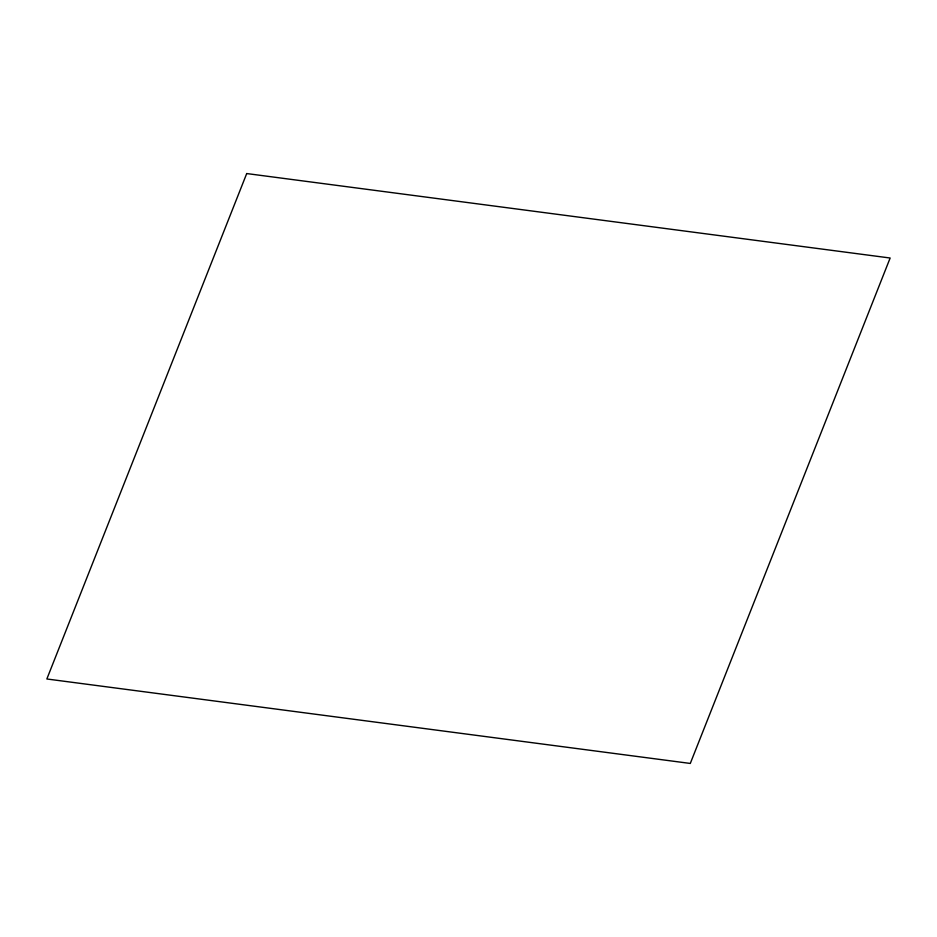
<?xml version="1.0" encoding="UTF-8"?>
<svg xmlns="http://www.w3.org/2000/svg" width="937" height="937" viewBox="0 0 937 937"><rect width="100%" height="100%" fill="white"/><g stroke="black" fill="none" stroke-linecap="round" stroke-linejoin="round"><path stroke-width="1.41" d="M246.712 173.556L46.85 678.985L690.288 763.444L890.15 258.015L246.712 173.556"/></g></svg>
